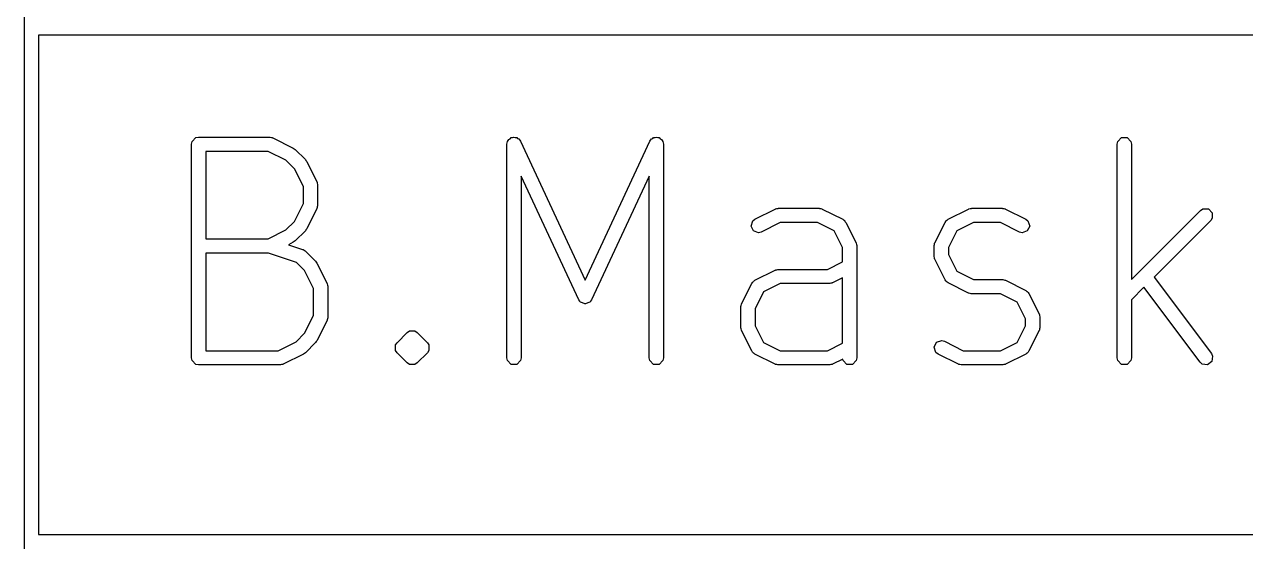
# Model space of a CAD drawing. Header units: inches. Extents: x -2.6 to 7.6, y 0.3 to 5.2.
# Drawn here: x -2.5689 to -2.2313, y 4.0251 to 4.1681 of the extents above; entities that cross this region are included whole.
import ezdxf

# ---------------------------------------------------------------- set-up
doc = ezdxf.new("R2010")
doc.units = ezdxf.units.IN
doc.header["$MEASUREMENT"] = 0
doc.layers.add('BLACK', color=250, linetype='CONTINUOUS')

msp = doc.modelspace()

# ---------------------------------------------------------------- linework, layer by layer
at = {"layer": 'BLACK', "linetype": 'CONTINUOUS'}
for p, q in [((-2.56889, 3.74118), (-2.56889, 5.1885)), ((-2.56495, 4.16512), (-2.56495, 4.02709)), ((-1.9294, 4.16512), (-2.56495, 4.16512)), ((-2.52271, 4.13495), (-2.52256, 4.1357)), ((-2.52256, 4.1357), (-2.52149, 4.13677)), ((-2.52149, 4.13677), (-2.52074, 4.13692)), ((-2.52074, 4.13692), (-2.50105, 4.13692)), ((-2.50105, 4.13692), (-2.50096, 4.1369)), ((-2.50096, 4.1369), (-2.50091, 4.13692)), ((-2.50091, 4.13692), (-2.50061, 4.13683)), ((-2.50061, 4.13683), (-2.5003, 4.13677)), ((-2.5003, 4.13677), (-2.50027, 4.13674)), ((-2.50027, 4.13674), (-2.50017, 4.13671)), ((-2.50017, 4.13671), (-2.49455, 4.1339)), ((-2.43553, 4.13495), (-2.43538, 4.1357)), ((-2.43538, 4.1357), (-2.43513, 4.13595)), ((-2.43513, 4.13595), (-2.43501, 4.13628)), ((-2.43501, 4.13628), (-2.43462, 4.13646)), ((-2.43462, 4.13646), (-2.43432, 4.13677)), ((-2.43432, 4.13677), (-2.43397, 4.13677)), ((-2.43397, 4.13677), (-2.43365, 4.13692)), ((-2.43365, 4.13692), (-2.43324, 4.13677)), ((-2.43324, 4.13677), (-2.43281, 4.13677)), ((-2.43281, 4.13677), (-2.43256, 4.13652)), ((-2.43256, 4.13652), (-2.43223, 4.1364)), ((-2.43223, 4.1364), (-2.43178, 4.13578)), ((-2.43178, 4.13578), (-2.41388, 4.09742)), ((-2.41388, 4.09742), (-2.39598, 4.13578)), ((-2.39598, 4.13578), (-2.39552, 4.1364)), ((-2.39552, 4.1364), (-2.39519, 4.13652)), ((-2.39519, 4.13652), (-2.39495, 4.13677)), ((-2.39495, 4.13677), (-2.39451, 4.13677)), ((-2.39451, 4.13677), (-2.39411, 4.13692)), ((-2.39411, 4.13692), (-2.39379, 4.13677)), ((-2.39379, 4.13677), (-2.39344, 4.13677)), ((-2.39344, 4.13677), (-2.39313, 4.13646)), ((-2.39313, 4.13646), (-2.39274, 4.13628)), ((-2.39274, 4.13628), (-2.39262, 4.13595)), ((-2.39262, 4.13595), (-2.39237, 4.1357)), ((-2.39237, 4.1357), (-2.39222, 4.13495)), ((-2.2668, 4.13495), (-2.26665, 4.1357)), ((-2.26665, 4.1357), (-2.26559, 4.13677)), ((-2.26559, 4.13677), (-2.26408, 4.13677)), ((-2.26408, 4.13677), (-2.26302, 4.1357)), ((-2.26302, 4.1357), (-2.26287, 4.13495)), ((-2.52271, 4.0759), (-2.52271, 4.13495)), ((-2.50152, 4.13298), (-2.51877, 4.13298)), ((-2.51877, 4.13298), (-2.51877, 4.1088)), ((-2.4966, 4.13052), (-2.50152, 4.13298)), ((-2.49455, 4.1339), (-2.4943, 4.13371)), ((-2.4943, 4.13371), (-2.49404, 4.13353)), ((-2.49404, 4.13353), (-2.49123, 4.13072)), ((-2.43553, 4.0759), (-2.43553, 4.13495)), ((-2.39222, 4.13495), (-2.39222, 4.0759)), ((-2.2668, 4.0759), (-2.2668, 4.13495)), ((-2.26287, 4.13495), (-2.26287, 4.09752)), ((-2.49424, 4.12816), (-2.4966, 4.13052)), ((-2.49123, 4.13072), (-2.49105, 4.13046)), ((-2.49105, 4.13046), (-2.49086, 4.13021)), ((-2.49086, 4.13021), (-2.48805, 4.12458)), ((-2.49177, 4.12324), (-2.49424, 4.12816)), ((-2.41566, 4.09194), (-2.43159, 4.12608)), ((-2.43159, 4.12608), (-2.43159, 4.0759)), ((-2.39616, 4.12608), (-2.41209, 4.09194)), ((-2.39616, 4.0759), (-2.39616, 4.12608)), ((-2.49177, 4.11854), (-2.49177, 4.12324)), ((-2.48805, 4.12458), (-2.48802, 4.12449)), ((-2.48802, 4.12449), (-2.48799, 4.12446)), ((-2.48799, 4.12446), (-2.48793, 4.12415)), ((-2.48793, 4.12415), (-2.48784, 4.12384)), ((-2.48784, 4.12384), (-2.48786, 4.1238)), ((-2.48786, 4.1238), (-2.48784, 4.1237)), ((-2.48784, 4.1237), (-2.48784, 4.11808)), ((-2.49424, 4.11362), (-2.49177, 4.11854)), ((-2.48805, 4.1172), (-2.49086, 4.11157)), ((-2.48802, 4.11729), (-2.48805, 4.1172)), ((-2.48799, 4.11733), (-2.48802, 4.11729)), ((-2.48793, 4.11763), (-2.48799, 4.11733)), ((-2.48784, 4.11794), (-2.48793, 4.11763)), ((-2.48784, 4.11808), (-2.48786, 4.11798)), ((-2.48786, 4.11798), (-2.48784, 4.11794)), ((-2.36695, 4.11422), (-2.36133, 4.11703)), ((-2.36133, 4.11703), (-2.36123, 4.11705)), ((-2.36123, 4.11705), (-2.3612, 4.11709)), ((-2.3612, 4.11709), (-2.36089, 4.11715)), ((-2.36089, 4.11715), (-2.36059, 4.11723)), ((-2.36059, 4.11723), (-2.36054, 4.11722)), ((-2.36054, 4.11722), (-2.36045, 4.11724)), ((-2.36045, 4.11724), (-2.3492, 4.11724)), ((-2.3492, 4.11724), (-2.3491, 4.11722)), ((-2.3491, 4.11722), (-2.34906, 4.11723)), ((-2.34906, 4.11723), (-2.34875, 4.11715)), ((-2.34875, 4.11715), (-2.34845, 4.11709)), ((-2.34845, 4.11709), (-2.34841, 4.11705)), ((-2.34841, 4.11705), (-2.34832, 4.11703)), ((-2.34832, 4.11703), (-2.34269, 4.11422)), ((-2.31352, 4.11422), (-2.3079, 4.11703)), ((-2.3079, 4.11703), (-2.3078, 4.11705)), ((-2.3078, 4.11705), (-2.30777, 4.11709)), ((-2.30777, 4.11709), (-2.30746, 4.11715)), ((-2.30746, 4.11715), (-2.30716, 4.11723)), ((-2.30716, 4.11723), (-2.30711, 4.11722)), ((-2.30711, 4.11722), (-2.30702, 4.11724)), ((-2.30702, 4.11724), (-2.29858, 4.11724)), ((-2.29858, 4.11724), (-2.29848, 4.11722)), ((-2.29848, 4.11722), (-2.29844, 4.11723)), ((-2.29844, 4.11723), (-2.29814, 4.11715)), ((-2.29814, 4.11715), (-2.29783, 4.11709)), ((-2.29783, 4.11709), (-2.29779, 4.11705)), ((-2.29779, 4.11705), (-2.2977, 4.11703)), ((-2.2977, 4.11703), (-2.29208, 4.11422)), ((-2.26287, 4.09752), (-2.24373, 4.11666)), ((-2.24373, 4.11666), (-2.24309, 4.11709)), ((-2.24309, 4.11709), (-2.24158, 4.11709)), ((-2.24158, 4.11709), (-2.24052, 4.11602)), ((-2.24052, 4.11602), (-2.24052, 4.11451)), ((-2.4966, 4.11126), (-2.49424, 4.11362)), ((-2.36803, 4.11231), (-2.36756, 4.11374)), ((-2.36736, 4.11097), (-2.36803, 4.11231)), ((-2.36756, 4.11374), (-2.36695, 4.11422)), ((-2.35998, 4.1133), (-2.36519, 4.11069)), ((-2.34966, 4.1133), (-2.35998, 4.1133)), ((-2.34504, 4.11099), (-2.34966, 4.1133)), ((-2.34269, 4.11422), (-2.34238, 4.11397)), ((-2.34238, 4.11397), (-2.34228, 4.11394)), ((-2.34228, 4.11394), (-2.3422, 4.11383)), ((-2.3422, 4.11383), (-2.34209, 4.11374)), ((-2.34209, 4.11374), (-2.34205, 4.11364)), ((-2.34205, 4.11364), (-2.34181, 4.11333)), ((-2.34181, 4.11333), (-2.339, 4.10771)), ((-2.31721, 4.10771), (-2.3144, 4.11333)), ((-2.3144, 4.11333), (-2.31416, 4.11364)), ((-2.31416, 4.11364), (-2.31413, 4.11374)), ((-2.31413, 4.11374), (-2.31402, 4.11383)), ((-2.31402, 4.11383), (-2.31393, 4.11394)), ((-2.31393, 4.11394), (-2.31383, 4.11397)), ((-2.31383, 4.11397), (-2.31352, 4.11422)), ((-2.30655, 4.1133), (-2.31117, 4.11099)), ((-2.29904, 4.1133), (-2.30655, 4.1133)), ((-2.29384, 4.11069), (-2.29904, 4.1133)), ((-2.29208, 4.11422), (-2.29147, 4.11374)), ((-2.29099, 4.11231), (-2.29167, 4.11097)), ((-2.29147, 4.11374), (-2.29099, 4.11231)), ((-2.24094, 4.11387), (-2.25661, 4.09821)), ((-2.24052, 4.11451), (-2.24094, 4.11387)), ((-2.51877, 4.1088), (-2.50152, 4.1088)), ((-2.50152, 4.1088), (-2.4966, 4.11126)), ((-2.49123, 4.11106), (-2.49404, 4.10825)), ((-2.49105, 4.11132), (-2.49123, 4.11106)), ((-2.49086, 4.11157), (-2.49105, 4.11132)), ((-2.36593, 4.11049), (-2.36736, 4.11097)), ((-2.36519, 4.11069), (-2.36593, 4.11049)), ((-2.34273, 4.10637), (-2.34504, 4.11099)), ((-2.31117, 4.11099), (-2.31348, 4.10637)), ((-2.2931, 4.11049), (-2.29384, 4.11069)), ((-2.29167, 4.11097), (-2.2931, 4.11049)), ((-2.49455, 4.10788), (-2.49592, 4.10719)), ((-2.49592, 4.10719), (-2.492, 4.10589)), ((-2.4943, 4.10808), (-2.49455, 4.10788)), ((-2.49404, 4.10825), (-2.4943, 4.10808)), ((-2.492, 4.10589), (-2.49191, 4.10584)), ((-2.49191, 4.10584), (-2.49186, 4.10584)), ((-2.49186, 4.10584), (-2.4916, 4.10566)), ((-2.4916, 4.10566), (-2.49133, 4.10551)), ((-2.49133, 4.10551), (-2.49131, 4.10546)), ((-2.49131, 4.10546), (-2.49123, 4.10541)), ((-2.49123, 4.10541), (-2.48841, 4.1026)), ((-2.34273, 4.10242), (-2.34273, 4.10637)), ((-2.339, 4.10771), (-2.33898, 4.10762)), ((-2.33898, 4.10762), (-2.33894, 4.10758)), ((-2.33894, 4.10758), (-2.33888, 4.10727)), ((-2.33888, 4.10727), (-2.3388, 4.10697)), ((-2.3388, 4.10697), (-2.33881, 4.10693)), ((-2.33881, 4.10693), (-2.33879, 4.10683)), ((-2.33879, 4.10683), (-2.33879, 4.0759)), ((-2.31742, 4.10697), (-2.31733, 4.10727)), ((-2.3174, 4.10693), (-2.31742, 4.10697)), ((-2.31742, 4.10683), (-2.3174, 4.10693)), ((-2.31742, 4.10402), (-2.31742, 4.10683)), ((-2.31733, 4.10727), (-2.31727, 4.10758)), ((-2.31727, 4.10758), (-2.31724, 4.10762)), ((-2.31724, 4.10762), (-2.31721, 4.10771)), ((-2.31348, 4.10637), (-2.31348, 4.10448)), ((-2.50137, 4.10486), (-2.51877, 4.10486)), ((-2.51877, 4.10486), (-2.51877, 4.07787)), ((-2.49368, 4.1023), (-2.50137, 4.10486)), ((-2.49142, 4.10004), (-2.49368, 4.1023)), ((-2.48841, 4.1026), (-2.48824, 4.10234)), ((-2.48824, 4.10234), (-2.48805, 4.10209)), ((-2.48805, 4.10209), (-2.48523, 4.09646)), ((-2.34685, 4.10036), (-2.34273, 4.10242)), ((-2.3174, 4.10392), (-2.31742, 4.10402)), ((-2.31742, 4.10388), (-2.3174, 4.10392)), ((-2.31733, 4.10357), (-2.31742, 4.10388)), ((-2.31727, 4.10326), (-2.31733, 4.10357)), ((-2.31724, 4.10323), (-2.31727, 4.10326)), ((-2.31721, 4.10314), (-2.31724, 4.10323)), ((-2.3144, 4.09751), (-2.31721, 4.10314)), ((-2.31348, 4.10448), (-2.31117, 4.09986)), ((-2.48896, 4.09512), (-2.49142, 4.10004)), ((-2.36695, 4.09734), (-2.36133, 4.10015)), ((-2.36133, 4.10015), (-2.36123, 4.10018)), ((-2.36123, 4.10018), (-2.3612, 4.10021)), ((-2.3612, 4.10021), (-2.36089, 4.10027)), ((-2.36089, 4.10027), (-2.36059, 4.10036)), ((-2.36059, 4.10036), (-2.36054, 4.10034)), ((-2.36054, 4.10034), (-2.36045, 4.10036)), ((-2.36045, 4.10036), (-2.34685, 4.10036)), ((-2.31117, 4.09986), (-2.30655, 4.09755)), ((-2.25661, 4.09821), (-2.24076, 4.07708)), ((-2.48896, 4.08761), (-2.48896, 4.09512)), ((-2.48523, 4.09646), (-2.48521, 4.09637)), ((-2.48521, 4.09637), (-2.48518, 4.09633)), ((-2.48518, 4.09633), (-2.48511, 4.09603)), ((-2.48511, 4.09603), (-2.48503, 4.09572)), ((-2.48503, 4.09572), (-2.48504, 4.09568)), ((-2.48504, 4.09568), (-2.48503, 4.09558)), ((-2.48503, 4.09558), (-2.48503, 4.08715)), ((-2.37064, 4.09084), (-2.36783, 4.09646)), ((-2.36783, 4.09646), (-2.36759, 4.09677)), ((-2.36759, 4.09677), (-2.36756, 4.09687)), ((-2.36756, 4.09687), (-2.36745, 4.09696)), ((-2.36745, 4.09696), (-2.36736, 4.09707)), ((-2.36736, 4.09707), (-2.36726, 4.0971)), ((-2.36726, 4.0971), (-2.36695, 4.09734)), ((-2.35998, 4.09643), (-2.3646, 4.09411)), ((-2.34639, 4.09643), (-2.35998, 4.09643)), ((-2.34629, 4.09644), (-2.34639, 4.09643)), ((-2.34625, 4.09643), (-2.34629, 4.09644)), ((-2.34594, 4.09651), (-2.34625, 4.09643)), ((-2.34563, 4.09658), (-2.34594, 4.09651)), ((-2.3456, 4.09661), (-2.34563, 4.09658)), ((-2.34551, 4.09663), (-2.3456, 4.09661)), ((-2.34273, 4.09802), (-2.34551, 4.09663)), ((-2.34273, 4.07993), (-2.34273, 4.09802)), ((-2.31416, 4.0972), (-2.3144, 4.09751)), ((-2.31413, 4.0971), (-2.31416, 4.0972)), ((-2.31402, 4.09702), (-2.31413, 4.0971)), ((-2.31393, 4.09691), (-2.31402, 4.09702)), ((-2.31383, 4.09687), (-2.31393, 4.09691)), ((-2.31352, 4.09663), (-2.31383, 4.09687)), ((-2.3079, 4.09382), (-2.31352, 4.09663)), ((-2.30655, 4.09755), (-2.29858, 4.09755)), ((-2.29858, 4.09755), (-2.29848, 4.09753)), ((-2.29848, 4.09753), (-2.29844, 4.09755)), ((-2.29844, 4.09755), (-2.29814, 4.09746)), ((-2.29814, 4.09746), (-2.29783, 4.0974)), ((-2.29783, 4.0974), (-2.29779, 4.09737)), ((-2.29779, 4.09737), (-2.2977, 4.09734)), ((-2.2977, 4.09734), (-2.29208, 4.09453)), ((-2.25942, 4.0954), (-2.26287, 4.09195)), ((-2.24391, 4.07472), (-2.25942, 4.0954)), ((-2.41536, 4.09153), (-2.41566, 4.09194)), ((-2.41533, 4.09144), (-2.41536, 4.09153)), ((-2.41528, 4.09142), (-2.41533, 4.09144)), ((-2.41521, 4.09132), (-2.41528, 4.09142)), ((-2.41248, 4.09142), (-2.41255, 4.09132)), ((-2.41243, 4.09144), (-2.41248, 4.09142)), ((-2.41239, 4.09153), (-2.41243, 4.09144)), ((-2.41209, 4.09194), (-2.41239, 4.09153)), ((-2.3646, 4.09411), (-2.36692, 4.08949)), ((-2.3078, 4.09379), (-2.3079, 4.09382)), ((-2.30777, 4.09376), (-2.3078, 4.09379)), ((-2.30746, 4.0937), (-2.30777, 4.09376)), ((-2.30716, 4.09362), (-2.30746, 4.0937)), ((-2.30711, 4.09363), (-2.30716, 4.09362)), ((-2.30702, 4.09361), (-2.30711, 4.09363)), ((-2.29904, 4.09361), (-2.30702, 4.09361)), ((-2.29442, 4.0913), (-2.29904, 4.09361)), ((-2.29208, 4.09453), (-2.29177, 4.09429)), ((-2.29177, 4.09429), (-2.29167, 4.09426)), ((-2.29167, 4.09426), (-2.29158, 4.09415)), ((-2.29158, 4.09415), (-2.29147, 4.09406)), ((-2.29147, 4.09406), (-2.29144, 4.09396)), ((-2.29144, 4.09396), (-2.29119, 4.09365)), ((-2.29119, 4.09365), (-2.28838, 4.08803)), ((-2.26287, 4.09195), (-2.26287, 4.0759)), ((-2.41457, 4.09109), (-2.41521, 4.09132)), ((-2.41396, 4.0908), (-2.41457, 4.09109)), ((-2.41388, 4.09083), (-2.41396, 4.0908)), ((-2.41379, 4.0908), (-2.41388, 4.09083)), ((-2.41318, 4.09109), (-2.41379, 4.0908)), ((-2.41255, 4.09132), (-2.41318, 4.09109)), ((-2.37085, 4.0901), (-2.37076, 4.0904)), ((-2.37083, 4.09005), (-2.37085, 4.0901)), ((-2.37085, 4.08996), (-2.37083, 4.09005)), ((-2.37085, 4.08433), (-2.37085, 4.08996)), ((-2.37076, 4.0904), (-2.3707, 4.09071)), ((-2.3707, 4.09071), (-2.37067, 4.09074)), ((-2.37067, 4.09074), (-2.37064, 4.09084)), ((-2.36692, 4.08949), (-2.36692, 4.0848)), ((-2.29211, 4.08668), (-2.29442, 4.0913)), ((-2.49142, 4.08269), (-2.48896, 4.08761)), ((-2.48523, 4.08626), (-2.48805, 4.08064)), ((-2.48521, 4.08636), (-2.48523, 4.08626)), ((-2.48518, 4.08639), (-2.48521, 4.08636)), ((-2.48511, 4.0867), (-2.48518, 4.08639)), ((-2.48503, 4.08701), (-2.48511, 4.0867)), ((-2.48503, 4.08715), (-2.48504, 4.08705)), ((-2.48504, 4.08705), (-2.48503, 4.08701)), ((-2.36692, 4.0848), (-2.3646, 4.08018)), ((-2.29442, 4.08018), (-2.29211, 4.0848)), ((-2.29211, 4.0848), (-2.29211, 4.08668)), ((-2.28838, 4.08803), (-2.28836, 4.08793)), ((-2.28836, 4.08793), (-2.28832, 4.0879)), ((-2.28832, 4.0879), (-2.28826, 4.08759)), ((-2.28826, 4.08759), (-2.28818, 4.08728)), ((-2.28818, 4.08728), (-2.28819, 4.08724)), ((-2.28819, 4.08724), (-2.28817, 4.08715)), ((-2.28817, 4.08715), (-2.28817, 4.08433)), ((-2.49378, 4.08033), (-2.49142, 4.08269)), ((-2.46589, 4.0801), (-2.46308, 4.08291)), ((-2.46308, 4.08291), (-2.46244, 4.08334)), ((-2.46244, 4.08334), (-2.46093, 4.08334)), ((-2.46093, 4.08334), (-2.46029, 4.08291)), ((-2.46029, 4.08291), (-2.45748, 4.0801)), ((-2.37083, 4.08424), (-2.37085, 4.08433)), ((-2.37085, 4.08419), (-2.37083, 4.08424)), ((-2.37076, 4.08389), (-2.37085, 4.08419)), ((-2.3707, 4.08358), (-2.37076, 4.08389)), ((-2.37067, 4.08355), (-2.3707, 4.08358)), ((-2.37064, 4.08345), (-2.37067, 4.08355)), ((-2.36783, 4.07783), (-2.37064, 4.08345)), ((-2.28838, 4.08345), (-2.29119, 4.07783)), ((-2.28836, 4.08355), (-2.28838, 4.08345)), ((-2.28832, 4.08358), (-2.28836, 4.08355)), ((-2.28826, 4.08389), (-2.28832, 4.08358)), ((-2.28818, 4.08419), (-2.28826, 4.08389)), ((-2.28817, 4.08433), (-2.28819, 4.08424)), ((-2.28819, 4.08424), (-2.28818, 4.08419)), ((-2.49871, 4.07787), (-2.49378, 4.08033)), ((-2.48841, 4.08013), (-2.49123, 4.07732)), ((-2.48824, 4.08039), (-2.48841, 4.08013)), ((-2.48805, 4.08064), (-2.48824, 4.08039)), ((-2.46632, 4.07946), (-2.46589, 4.0801)), ((-2.46632, 4.07796), (-2.46632, 4.07946)), ((-2.46589, 4.07732), (-2.46632, 4.07796)), ((-2.46632, 4.07796), (-2.46632, 4.07796)), ((-2.45748, 4.0801), (-2.45705, 4.07946)), ((-2.45705, 4.07796), (-2.45748, 4.07732)), ((-2.45705, 4.07946), (-2.45705, 4.07796)), ((-2.3646, 4.08018), (-2.35998, 4.07787)), ((-2.34685, 4.07787), (-2.34273, 4.07993)), ((-2.31742, 4.07885), (-2.31674, 4.0802)), ((-2.31694, 4.07742), (-2.31742, 4.07885)), ((-2.31674, 4.0802), (-2.31531, 4.08067)), ((-2.31531, 4.08067), (-2.31457, 4.08047)), ((-2.31457, 4.08047), (-2.30936, 4.07787)), ((-2.29904, 4.07787), (-2.29442, 4.08018)), ((-2.52256, 4.07514), (-2.52271, 4.0759)), ((-2.52149, 4.07408), (-2.52256, 4.07514)), ((-2.51877, 4.07787), (-2.49871, 4.07787)), ((-2.49174, 4.07695), (-2.49736, 4.07414)), ((-2.49149, 4.07714), (-2.49174, 4.07695)), ((-2.49123, 4.07732), (-2.49149, 4.07714)), ((-2.46308, 4.0745), (-2.46589, 4.07732)), ((-2.45748, 4.07732), (-2.46029, 4.0745)), ((-2.43538, 4.07514), (-2.43553, 4.0759)), ((-2.43432, 4.07408), (-2.43538, 4.07514)), ((-2.43174, 4.07514), (-2.43281, 4.07408)), ((-2.43159, 4.0759), (-2.43174, 4.07514)), ((-2.39601, 4.07514), (-2.39616, 4.0759)), ((-2.39495, 4.07408), (-2.39601, 4.07514)), ((-2.39237, 4.07514), (-2.39344, 4.07408)), ((-2.39222, 4.0759), (-2.39237, 4.07514)), ((-2.36759, 4.07752), (-2.36783, 4.07783)), ((-2.36756, 4.07742), (-2.36759, 4.07752)), ((-2.36745, 4.07733), (-2.36756, 4.07742)), ((-2.36736, 4.07722), (-2.36745, 4.07733)), ((-2.36726, 4.07719), (-2.36736, 4.07722)), ((-2.36695, 4.07695), (-2.36726, 4.07719)), ((-2.36133, 4.07414), (-2.36695, 4.07695)), ((-2.35998, 4.07787), (-2.34685, 4.07787)), ((-2.34266, 4.07556), (-2.34551, 4.07414)), ((-2.34258, 4.07514), (-2.34266, 4.07556)), ((-2.34152, 4.07408), (-2.34258, 4.07514)), ((-2.33894, 4.07514), (-2.34001, 4.07408)), ((-2.33879, 4.0759), (-2.33894, 4.07514)), ((-2.31633, 4.07695), (-2.31694, 4.07742)), ((-2.31071, 4.07414), (-2.31633, 4.07695)), ((-2.30936, 4.07787), (-2.29904, 4.07787)), ((-2.29208, 4.07695), (-2.2977, 4.07414)), ((-2.29177, 4.07719), (-2.29208, 4.07695)), ((-2.29167, 4.07722), (-2.29177, 4.07719)), ((-2.29158, 4.07733), (-2.29167, 4.07722)), ((-2.29147, 4.07742), (-2.29158, 4.07733)), ((-2.29144, 4.07752), (-2.29147, 4.07742)), ((-2.29119, 4.07783), (-2.29144, 4.07752)), ((-2.26665, 4.07514), (-2.2668, 4.0759)), ((-2.26559, 4.07408), (-2.26665, 4.07514)), ((-2.26302, 4.07514), (-2.26408, 4.07408)), ((-2.26287, 4.0759), (-2.26302, 4.07514)), ((-2.24334, 4.0742), (-2.24391, 4.07472)), ((-2.24064, 4.07489), (-2.24185, 4.07399)), ((-2.24076, 4.07708), (-2.24043, 4.07639)), ((-2.24043, 4.07639), (-2.24064, 4.07489)), ((-2.52074, 4.07393), (-2.52149, 4.07408)), ((-2.49824, 4.07393), (-2.52074, 4.07393)), ((-2.49815, 4.07395), (-2.49824, 4.07393)), ((-2.4981, 4.07393), (-2.49815, 4.07395)), ((-2.4978, 4.07402), (-2.4981, 4.07393)), ((-2.49749, 4.07408), (-2.4978, 4.07402)), ((-2.49746, 4.07411), (-2.49749, 4.07408)), ((-2.49736, 4.07414), (-2.49746, 4.07411)), ((-2.46244, 4.07408), (-2.46308, 4.0745)), ((-2.46093, 4.07408), (-2.46244, 4.07408)), ((-2.46244, 4.07408), (-2.46244, 4.07408)), ((-2.46029, 4.0745), (-2.46093, 4.07408)), ((-2.43281, 4.07408), (-2.43432, 4.07408)), ((-2.39344, 4.07408), (-2.39495, 4.07408)), ((-2.36123, 4.07411), (-2.36133, 4.07414)), ((-2.3612, 4.07408), (-2.36123, 4.07411)), ((-2.36089, 4.07402), (-2.3612, 4.07408)), ((-2.36059, 4.07393), (-2.36089, 4.07402)), ((-2.36054, 4.07395), (-2.36059, 4.07393)), ((-2.36045, 4.07393), (-2.36054, 4.07395)), ((-2.34639, 4.07393), (-2.36045, 4.07393)), ((-2.34629, 4.07395), (-2.34639, 4.07393)), ((-2.34625, 4.07393), (-2.34629, 4.07395)), ((-2.34594, 4.07402), (-2.34625, 4.07393)), ((-2.34563, 4.07408), (-2.34594, 4.07402)), ((-2.3456, 4.07411), (-2.34563, 4.07408)), ((-2.34551, 4.07414), (-2.3456, 4.07411)), ((-2.34001, 4.07408), (-2.34152, 4.07408)), ((-2.31061, 4.07411), (-2.31071, 4.07414)), ((-2.31058, 4.07408), (-2.31061, 4.07411)), ((-2.31027, 4.07402), (-2.31058, 4.07408)), ((-2.30997, 4.07393), (-2.31027, 4.07402)), ((-2.30993, 4.07395), (-2.30997, 4.07393)), ((-2.30983, 4.07393), (-2.30993, 4.07395)), ((-2.29858, 4.07393), (-2.30983, 4.07393)), ((-2.29848, 4.07395), (-2.29858, 4.07393)), ((-2.29844, 4.07393), (-2.29848, 4.07395)), ((-2.29814, 4.07402), (-2.29844, 4.07393)), ((-2.29783, 4.07408), (-2.29814, 4.07402)), ((-2.29779, 4.07411), (-2.29783, 4.07408)), ((-2.2977, 4.07414), (-2.29779, 4.07411)), ((-2.26408, 4.07408), (-2.26559, 4.07408)), ((-2.24185, 4.07399), (-2.24334, 4.0742)), ((-2.56495, 4.02709), (-1.9294, 4.02709))]:
    msp.add_line(p, q, dxfattribs=at)

doc.saveas('drawing.dxf')
